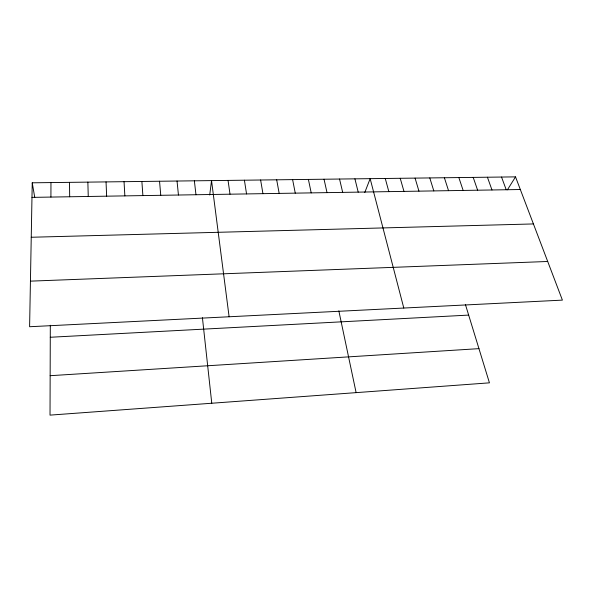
<?xml version="1.0" encoding="UTF-8"?>
<svg xmlns="http://www.w3.org/2000/svg" width="592" height="592" viewBox="0 0 592 592"><rect width="100%" height="100%" fill="white"/><g stroke="black" fill="none" stroke-linecap="round" stroke-linejoin="round"><path stroke-width="0.89" d="M50.919 197.077L50.964 182.58M50.313 325.267L50.024 415.125L489.443 382.839L465.438 304.584M32.242 182.81L29.6 326.732L562.4 300.122L515.521 176.875L32.242 182.81L34.758 197.454M209.716 194.997L211.536 180.612L229.111 316.772M364.79 192.481L370.155 178.658L403.796 308.047M507.411 189.84L515.521 176.875M50.15 375.698L478.95 348.644M50.276 337.262L468.664 315.092M30.436 281.141L547.704 261.479M31.243 237.259L533.422 223.939M31.975 197.38L520.331 189.521M501.528 177.045L506.212 189.751M487.423 177.223L491.982 189.98M473.2 177.393L477.626 190.21M458.852 177.57L463.144 190.439M444.385 177.748L448.544 190.676M429.792 177.926L433.81 190.913M415.073 178.111L418.951 191.149M400.229 178.296L403.966 191.394M385.259 178.473L388.84 191.638M354.919 178.851L358.204 192.134M339.542 179.036L342.679 192.378M324.039 179.228L327.013 192.629M338.846 310.896L356.118 392.637M308.395 179.42L311.207 192.888M292.611 179.613L295.26 193.14M276.686 179.813L279.172 193.399M260.621 180.005L262.937 193.665M244.407 180.205L246.546 193.924M228.046 180.405L230.014 194.191M194.368 180.819L195.967 194.738M202.42 317.689L211.773 403.241M177.038 181.034L178.444 195.02M159.544 181.248L160.758 195.308M141.88 181.463L142.894 195.597M124.046 181.685L124.853 195.885M106.042 181.907L106.641 196.181M87.86 182.129L88.252 196.477M69.501 182.351L69.678 196.773"/></g></svg>
